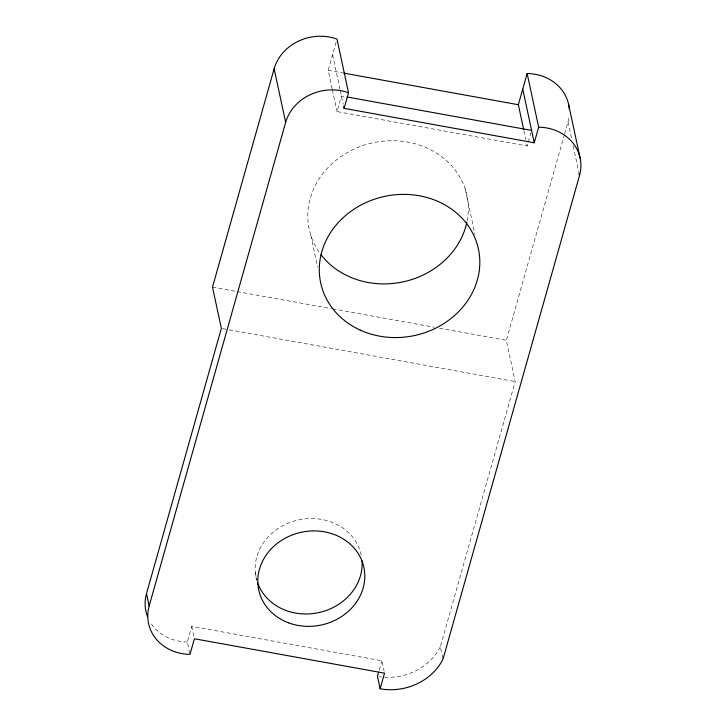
<?xml version="1.0" encoding="UTF-8"?>
<svg xmlns="http://www.w3.org/2000/svg" width="726" height="726" viewBox="0 0 726 726"><rect width="100%" height="100%" fill="white"/><g stroke="black" fill="none" stroke-linecap="round" stroke-linejoin="round"><path stroke-width="0.54" stroke-dasharray="3.63 2.72" d="M332.163 88.772L328.206 70.304L336.129 42.226M189.785 653.336L187.344 641.984L191.755 626.384L381.885 660.796L384.099 671.114M531.005 132.477L527.194 145.999L337.055 111.577L341.456 95.977L345.903 96.785M379.244 670.162L381.885 660.796M442.778 658.137L440.346 646.784L515.206 381.586L506.349 340.303L564.32 134.945M564.619 133.856L567.995 121.904A45.556 40.193 -12.1 0 0 569.157 116.051M328.206 70.304L342.663 72.918M212.5 287.115L235.877 291.353M236.994 291.553L331.6 308.677M332.717 308.877L434.003 327.208M439.566 328.216L506.349 340.303M222.465 328.597L228.028 329.604M229.144 329.804L515.206 381.586M567.995 121.904L571.516 138.33M573.159 145.999L578.794 172.28M523.927 130.789L525.796 139.474M526.722 143.821L527.194 145.999M465.321 189.404L474.94 234.298M332.608 54.704L340.058 89.461M340.294 90.55L343.226 104.235M332.399 89.852L337.055 111.577M310.782 235.215L317.589 266.977M255.325 572.723L256.877 579.947M191.755 626.384L193.96 636.702M187.344 641.984A45.556 40.193 -12.1 0 1 150.237 622.064M440.346 646.784A54.668 48.225 -12.1 0 1 384.707 677.249M381.595 676.995A54.668 48.225 -12.1 0 1 379.526 676.732M256.813 580.491A53.778 47.435 -12.1 0 1 297.832 520.07A53.778 47.435 -12.1 0 1 361.512 556.443M319.041 251.995A80.659 71.157 -12.1 0 1 373.545 142.65A80.659 71.157 -12.1 0 1 467.127 220.967"/><path stroke-width="1.09" d="M569.302 109.172A45.556 40.193 -12.1 0 0 527.149 73.517L538.656 127.177L534.245 142.777L344.115 108.365L348.516 92.765L337.009 39.104A45.556 40.193 -12.1 0 0 274.147 68.716L212.5 287.115L221.348 328.397L146.498 593.596A45.556 40.193 -12.1 0 0 147.614 616.773M579.03 173.378L579.502 175.565L443.005 659.163A54.668 48.225 -12.1 0 1 380.143 688.783L384.544 673.183L194.405 638.762L190.003 654.362A45.556 40.193 -12.1 0 1 149.157 605.983L285.654 122.376L274.147 68.716M523.7 129.7L518.346 104.716L527.149 73.517M378.663 672.24L377.484 676.396L380.143 688.783M343.77 73.117L518.346 104.716M347.019 96.985L531.595 130.399M568.594 104.335L580.101 157.996M522.747 89.117L534.245 142.777M343.67 106.295L344.115 108.365M146.498 593.596L149.157 605.983M285.654 122.376A45.556 40.193 -12.1 0 1 348.516 92.765M538.656 127.177A45.556 40.193 -12.1 0 1 579.502 175.565M362.056 560.899A53.778 47.435 -12.1 0 1 318.224 612.717A53.778 47.435 -12.1 0 1 257.512 582.642M466.9 222.065A80.659 71.157 -12.1 0 1 403.747 281.715A80.659 71.157 -12.1 0 1 320.992 254.69M288.549 622.826A53.778 47.435 -12.1 0 0 364.624 572.17A53.778 47.435 -12.1 0 0 280.735 540.915A53.778 47.435 -12.1 0 0 288.549 622.826M360.277 330.139A80.659 71.157 -12.1 0 0 479.813 261.396A80.659 71.157 -12.1 0 0 358.562 206.375A80.659 71.157 -12.1 0 0 360.277 330.139"/></g></svg>
